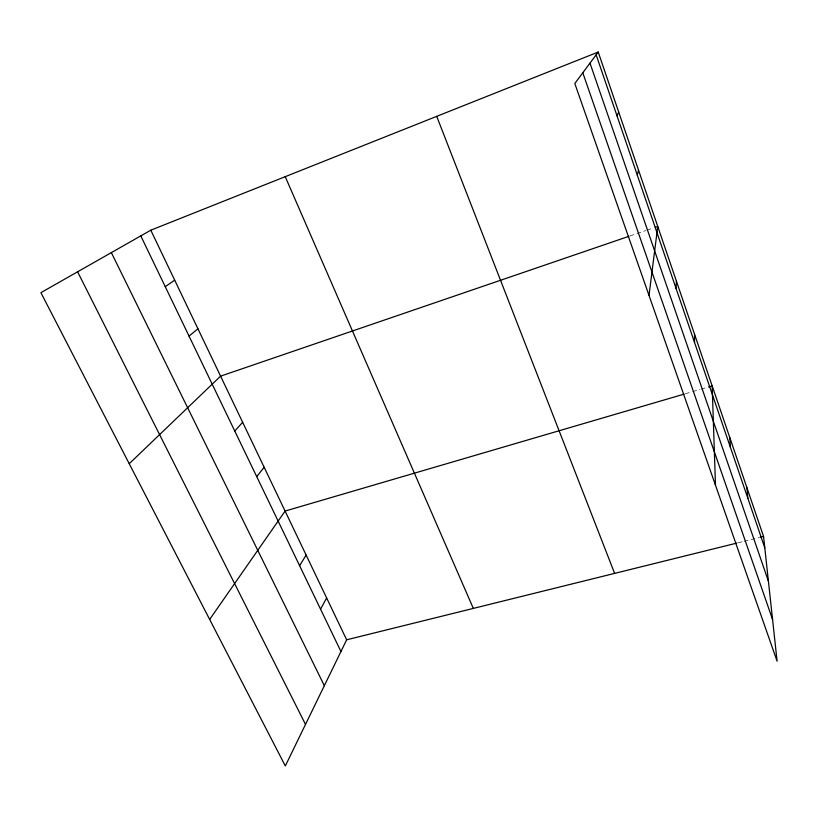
<?xml version="1.0" encoding="UTF-8"?>
<svg xmlns="http://www.w3.org/2000/svg" width="818" height="818" viewBox="0 0 818 818"><rect width="100%" height="100%" fill="white"/><g stroke="black" fill="none" stroke-linecap="round" stroke-linejoin="round"><path stroke-width="0.61" stroke-dasharray="4.09 3.07" d="M630.146 235.901L645.75 230.564M646.946 230.155L652.948 228.099M685.3 393.775L691.414 391.986M692.631 391.628L699.952 389.48M701.179 389.123L707.284 387.333M738.04 542.804L742.908 541.598M744.114 541.291L758.695 537.682"/><path stroke-width="1.23" d="M694.513 342.384L694.554 334.296M676.026 288.325L676.425 281.167M649.011 295.39L657.754 226.453L655.351 227.271M637.324 175.195L638.51 170.083M617.058 115.962L618.674 111.974M736.824 543.101L346.648 639.799L285.318 765.955L40.9 292.67L150.798 230.195L598.224 52.045L763.562 536.475L777.1 661.22L574.809 83.497L598.224 52.045M320.544 609.165L326.648 597.978M299.613 565.688L306.136 555.074M209.653 619.441L285.093 511.066L684.083 394.133M256.719 476.628L264.142 467.242M234.756 431.014L242.649 422.282M129.234 463.714L220.584 376.147L628.95 236.31M189.04 336.086L197.936 328.795M165.246 286.678L174.684 280.155M708.5 386.975L712.171 385.902L715.484 485.238M759.912 537.375L763.562 536.475M77.608 271.801L305.513 724.431M111.36 252.619L324.337 685.709M140.788 235.891L340.953 651.527M150.798 230.195L346.648 639.799M285.226 176.668L473.325 608.408M436.72 116.35L614.615 573.387M582.794 72.782L772.57 619.533M589.982 63.109L768.419 581.209M596.148 54.837L764.789 547.835M746.916 487.722L747.856 498.336M729.799 437.548L730.423 447.364"/></g></svg>
